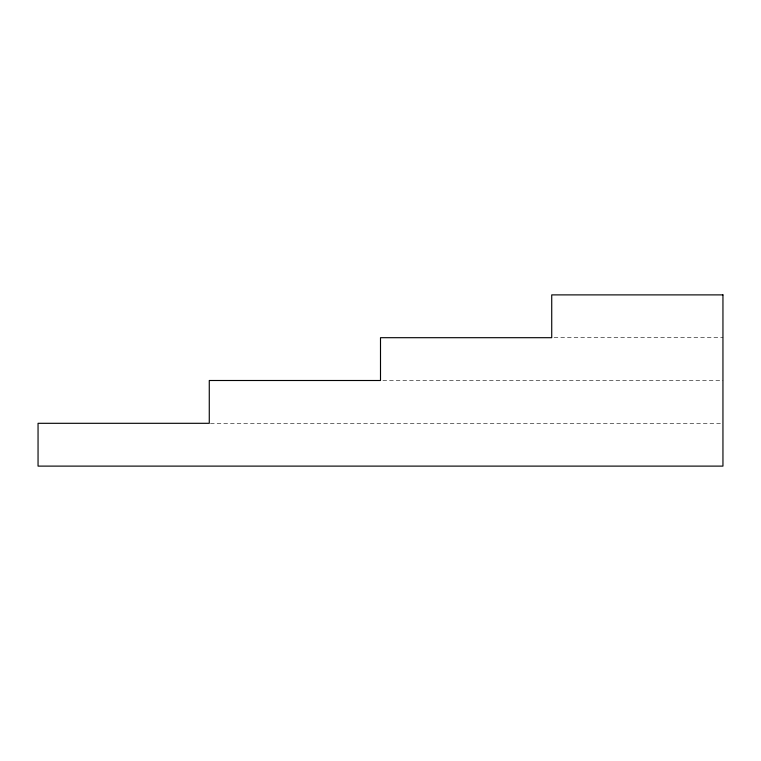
<?xml version="1.0" encoding="UTF-8"?>
<svg xmlns="http://www.w3.org/2000/svg" width="761" height="761" viewBox="0 0 761 761"><rect width="100%" height="100%" fill="white"/><g stroke="black" fill="none" stroke-linecap="round" stroke-linejoin="round"><path stroke-width="0.57" stroke-dasharray="3.81 2.85" d="M554.103 337.694L722.95 337.694M382.878 380.5L722.95 380.5M210.464 423.306L721.761 423.306"/><path stroke-width="1.14" d="M722.95 294.887L551.725 294.887L551.725 337.694L380.5 337.694L380.5 380.5L209.275 380.5L209.275 423.306L38.05 423.306L38.05 466.113L722.95 466.113L722.95 294.887"/></g></svg>
